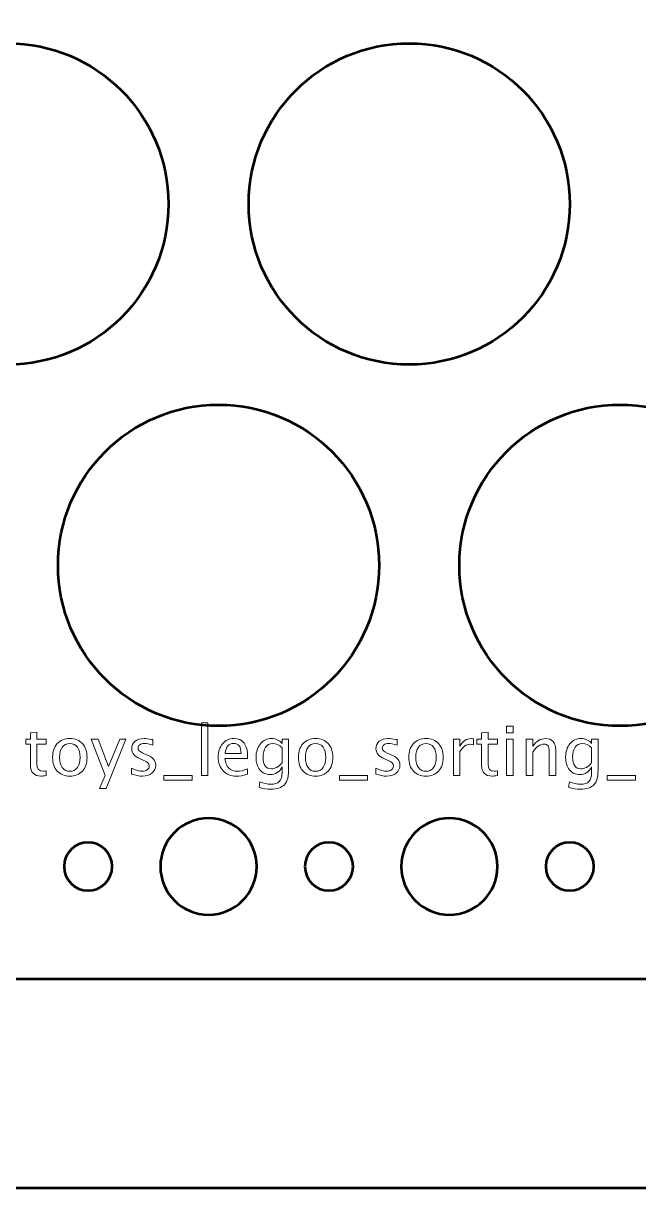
# Model space of a CAD drawing. Header units: centimetres. Extents: x -44 to 44, y -29.8 to 29.1.
# Drawn here: x -4.9 to -1.07, y -29.75 to -22.5 of the extents above; entities that cross this region are included whole.
import ezdxf

# ---------------------------------------------------------------- set-up
doc = ezdxf.new("R2010")
doc.units = ezdxf.units.CM
doc.header["$MEASUREMENT"] = 0
doc.layers.add('Layer 1', color=7, linetype='Continuous')

msp = doc.modelspace()

# ---------------------------------------------------------------- linework, layer by layer
at = {"layer": 'Layer 1', "color": 4, "lineweight": 53}
msp.add_lwpolyline([(-14, -29.75), (14, -29.75), (14, -6.25), (-14, -6.25), (-14, -29.75)], close=True, dxfattribs=at)
at = {"layer": 'Layer 1', "lineweight": 53}
for centre in [(-4.99997, -23.62503), (-2.49997, -23.62503), (-3.68747, -25.87503), (-1.18747, -25.87503)]:
    msp.add_ellipse(centre, major_axis=(0, 1.00003), ratio=1, dxfattribs=at)
for points, knots in [([(-10.45, -27.95), (-10.45, -27.95), (-10.45, -8.05), (-10.45, -8.05), (-10.45, -8.05), (-10.45, -7.77386), (-10.22614, -7.55), (-9.95, -7.55), (-9.95, -7.55), (-9.95, -7.55), (9.95, -7.55), (9.95, -7.55), (9.95, -7.55), (10.22614, -7.55), (10.45, -7.77386), (10.45, -8.05), (10.45, -8.05), (10.45, -8.05), (10.45, -27.95), (10.45, -27.95), (10.45, -27.95), (10.45, -28.22614), (10.22614, -28.45), (9.95, -28.45), (9.95, -28.45), (9.95, -28.45), (-9.95, -28.45), (-9.95, -28.45), (-9.95, -28.45), (-10.22614, -28.45), (-10.45, -28.22614), (-10.45, -27.95)], [0, 0, 0, 0, 0.1111111, 0.1111111, 0.1111111, 0.1111111, 0.2222222, 0.2222222, 0.2222222, 0.2222222, 0.3333333, 0.3333333, 0.3333333, 0.3333333, 0.4444444, 0.4444444, 0.4444444, 0.4444444, 0.5555556, 0.5555556, 0.5555556, 0.5555556, 0.6666667, 0.6666667, 0.6666667, 0.6666667, 0.7777778, 0.7777778, 0.7777778, 0.7777778, 1, 1, 1, 1]), ([(-4.05, -27.75), (-4.05, -27.58431), (-3.91569, -27.45), (-3.75, -27.45), (-3.75, -27.45), (-3.58431, -27.45), (-3.45, -27.58431), (-3.45, -27.75), (-3.45, -27.75), (-3.45, -27.91569), (-3.58431, -28.05), (-3.75, -28.05), (-3.75, -28.05), (-3.91569, -28.05), (-4.05, -27.91569), (-4.05, -27.75)], [0, 0, 0, 0, 0.2, 0.2, 0.2, 0.2, 0.4, 0.4, 0.4, 0.4, 0.6, 0.6, 0.6, 0.6, 1, 1, 1, 1]), ([(-2.55, -27.75), (-2.55, -27.58431), (-2.41569, -27.45), (-2.25, -27.45), (-2.25, -27.45), (-2.08431, -27.45), (-1.95, -27.58431), (-1.95, -27.75), (-1.95, -27.75), (-1.95, -27.91569), (-2.08431, -28.05), (-2.25, -28.05), (-2.25, -28.05), (-2.41569, -28.05), (-2.55, -27.91569), (-2.55, -27.75)], [0, 0, 0, 0, 0.2, 0.2, 0.2, 0.2, 0.4, 0.4, 0.4, 0.4, 0.6, 0.6, 0.6, 0.6, 1, 1, 1, 1]), ([(-4.65, -27.75), (-4.65, -27.66716), (-4.58284, -27.6), (-4.5, -27.6), (-4.5, -27.6), (-4.41716, -27.6), (-4.35, -27.66716), (-4.35, -27.75), (-4.35, -27.75), (-4.35, -27.83284), (-4.41716, -27.9), (-4.5, -27.9), (-4.5, -27.9), (-4.58284, -27.9), (-4.65, -27.83284), (-4.65, -27.75)], [0, 0, 0, 0, 0.2, 0.2, 0.2, 0.2, 0.4, 0.4, 0.4, 0.4, 0.6, 0.6, 0.6, 0.6, 1, 1, 1, 1]), ([(-3.15, -27.75), (-3.15, -27.66716), (-3.08284, -27.6), (-3, -27.6), (-3, -27.6), (-2.91716, -27.6), (-2.85, -27.66716), (-2.85, -27.75), (-2.85, -27.75), (-2.85, -27.83284), (-2.91716, -27.9), (-3, -27.9), (-3, -27.9), (-3.08284, -27.9), (-3.15, -27.83284), (-3.15, -27.75)], [0, 0, 0, 0, 0.2, 0.2, 0.2, 0.2, 0.4, 0.4, 0.4, 0.4, 0.6, 0.6, 0.6, 0.6, 1, 1, 1, 1]), ([(-1.65, -27.75), (-1.65, -27.66716), (-1.58284, -27.6), (-1.5, -27.6), (-1.5, -27.6), (-1.41716, -27.6), (-1.35, -27.66716), (-1.35, -27.75), (-1.35, -27.75), (-1.35, -27.83284), (-1.41716, -27.9), (-1.5, -27.9), (-1.5, -27.9), (-1.58284, -27.9), (-1.65, -27.83284), (-1.65, -27.75)], [0, 0, 0, 0, 0.2, 0.2, 0.2, 0.2, 0.4, 0.4, 0.4, 0.4, 0.6, 0.6, 0.6, 0.6, 1, 1, 1, 1])]:
    msp.add_open_spline(points, degree=3, knots=knots, dxfattribs=at)
at = {"layer": 'Layer 1', "color": 5, "lineweight": 9}
for points, knots in [([(-3.79443, -27.18252), (-3.79443, -27.18252), (-3.79443, -26.85613), (-3.79443, -26.85613), (-3.79443, -26.85613), (-3.79443, -26.85613), (-3.75379, -26.85613), (-3.75379, -26.85613), (-3.75379, -26.85613), (-3.75379, -26.85613), (-3.75379, -27.18252), (-3.75379, -27.18252), (-3.75379, -27.18252), (-3.75379, -27.18252), (-3.79443, -27.18252), (-3.79443, -27.18252)], [0, 0, 0, 0, 0.2, 0.2, 0.2, 0.2, 0.4, 0.4, 0.4, 0.4, 0.6, 0.6, 0.6, 0.6, 1, 1, 1, 1]), ([(-1.89309, -26.91709), (-1.89309, -26.91709), (-1.89309, -26.87645), (-1.89309, -26.87645), (-1.89309, -26.87645), (-1.89309, -26.87645), (-1.85245, -26.87645), (-1.85245, -26.87645), (-1.85245, -26.87645), (-1.85245, -26.87645), (-1.85245, -26.91709), (-1.85245, -26.91709), (-1.85245, -26.91709), (-1.85245, -26.91709), (-1.89309, -26.91709), (-1.89309, -26.91709)], [0, 0, 0, 0, 0.2, 0.2, 0.2, 0.2, 0.4, 0.4, 0.4, 0.4, 0.6, 0.6, 0.6, 0.6, 1, 1, 1, 1]), ([(-4.76119, -27.18245), (-4.77375, -27.18591), (-4.78469, -27.1876), (-4.79393, -27.1876), (-4.79393, -27.1876), (-4.81467, -27.1876), (-4.83083, -27.18167), (-4.8424, -27.16982), (-4.8424, -27.16982), (-4.85404, -27.15797), (-4.85983, -27.14153), (-4.85983, -27.12043), (-4.85983, -27.12043), (-4.85983, -27.12043), (-4.85983, -26.98863), (-4.85983, -26.98863), (-4.85983, -26.98863), (-4.85983, -26.98863), (-4.88791, -26.98863), (-4.88791, -26.98863), (-4.88791, -26.98863), (-4.88791, -26.98863), (-4.88791, -26.95816), (-4.88791, -26.95816), (-4.88791, -26.95816), (-4.88791, -26.95816), (-4.85983, -26.95816), (-4.85983, -26.95816), (-4.85983, -26.95816), (-4.85983, -26.95816), (-4.85983, -26.91759), (-4.85983, -26.91759), (-4.85983, -26.91759), (-4.85983, -26.91759), (-4.81919, -26.91371), (-4.81919, -26.91371), (-4.81919, -26.91371), (-4.81919, -26.91371), (-4.81919, -26.95816), (-4.81919, -26.95816), (-4.81919, -26.95816), (-4.81919, -26.95816), (-4.76034, -26.95816), (-4.76034, -26.95816), (-4.76034, -26.95816), (-4.76034, -26.95816), (-4.76034, -26.98863), (-4.76034, -26.98863), (-4.76034, -26.98863), (-4.76034, -26.98863), (-4.81919, -26.98863), (-4.81919, -26.98863), (-4.81919, -26.98863), (-4.81919, -26.98863), (-4.81919, -27.11309), (-4.81919, -27.11309), (-4.81919, -27.11309), (-4.81919, -27.14244), (-4.80642, -27.15712), (-4.78095, -27.15712), (-4.78095, -27.15712), (-4.77551, -27.15712), (-4.76895, -27.1562), (-4.76119, -27.15444), (-4.76119, -27.15444), (-4.76119, -27.15444), (-4.76119, -27.18245), (-4.76119, -27.18245)], [0, 0, 0, 0, 0.0555556, 0.0555556, 0.0555556, 0.0555556, 0.1111111, 0.1111111, 0.1111111, 0.1111111, 0.1666667, 0.1666667, 0.1666667, 0.1666667, 0.2222222, 0.2222222, 0.2222222, 0.2222222, 0.2777778, 0.2777778, 0.2777778, 0.2777778, 0.3333333, 0.3333333, 0.3333333, 0.3333333, 0.3888889, 0.3888889, 0.3888889, 0.3888889, 0.4444444, 0.4444444, 0.4444444, 0.4444444, 0.5, 0.5, 0.5, 0.5, 0.5555556, 0.5555556, 0.5555556, 0.5555556, 0.6111111, 0.6111111, 0.6111111, 0.6111111, 0.6666667, 0.6666667, 0.6666667, 0.6666667, 0.7222222, 0.7222222, 0.7222222, 0.7222222, 0.7777778, 0.7777778, 0.7777778, 0.7777778, 0.8333333, 0.8333333, 0.8333333, 0.8333333, 0.8888889, 0.8888889, 0.8888889, 0.8888889, 1, 1, 1, 1]), ([(-4.61387, -27.1876), (-4.64682, -27.1876), (-4.67292, -27.17709), (-4.69211, -27.15606), (-4.69211, -27.15606), (-4.71137, -27.13504), (-4.72097, -27.10646), (-4.72097, -27.07041), (-4.72097, -27.07041), (-4.72097, -27.03443), (-4.71137, -27.00592), (-4.69211, -26.98497), (-4.69211, -26.98497), (-4.67292, -26.96401), (-4.64682, -26.9535), (-4.61387, -26.9535), (-4.61387, -26.9535), (-4.58092, -26.9535), (-4.55481, -26.96401), (-4.53562, -26.98497), (-4.53562, -26.98497), (-4.51636, -27.00592), (-4.50677, -27.03443), (-4.50677, -27.07041), (-4.50677, -27.07041), (-4.50677, -27.10646), (-4.51636, -27.13504), (-4.53562, -27.15606), (-4.53562, -27.15606), (-4.55481, -27.17709), (-4.58092, -27.1876), (-4.61387, -27.1876)], [0, 0, 0, 0, 0.1111111, 0.1111111, 0.1111111, 0.1111111, 0.2222222, 0.2222222, 0.2222222, 0.2222222, 0.3333333, 0.3333333, 0.3333333, 0.3333333, 0.4444444, 0.4444444, 0.4444444, 0.4444444, 0.5555556, 0.5555556, 0.5555556, 0.5555556, 0.6666667, 0.6666667, 0.6666667, 0.6666667, 0.7777778, 0.7777778, 0.7777778, 0.7777778, 1, 1, 1, 1]), ([(-4.42986, -27.26422), (-4.42986, -27.26422), (-4.39345, -27.1828), (-4.39345, -27.1828), (-4.39345, -27.1828), (-4.39345, -27.1828), (-4.48037, -26.95816), (-4.48037, -26.95816), (-4.48037, -26.95816), (-4.48037, -26.95816), (-4.43677, -26.95816), (-4.43677, -26.95816), (-4.43677, -26.95816), (-4.43677, -26.95816), (-4.37214, -27.12805), (-4.37214, -27.12805), (-4.37214, -27.12805), (-4.37214, -27.12805), (-4.30321, -26.95816), (-4.30321, -26.95816), (-4.30321, -26.95816), (-4.30321, -26.95816), (-4.2649, -26.95816), (-4.2649, -26.95816), (-4.2649, -26.95816), (-4.2649, -26.95816), (-4.38752, -27.26422), (-4.38752, -27.26422), (-4.38752, -27.26422), (-4.38752, -27.26422), (-4.42986, -27.26422), (-4.42986, -27.26422)], [0, 0, 0, 0, 0.1111111, 0.1111111, 0.1111111, 0.1111111, 0.2222222, 0.2222222, 0.2222222, 0.2222222, 0.3333333, 0.3333333, 0.3333333, 0.3333333, 0.4444444, 0.4444444, 0.4444444, 0.4444444, 0.5555556, 0.5555556, 0.5555556, 0.5555556, 0.6666667, 0.6666667, 0.6666667, 0.6666667, 0.7777778, 0.7777778, 0.7777778, 0.7777778, 1, 1, 1, 1]), ([(-4.22997, -27.17448), (-4.22997, -27.17448), (-4.22997, -27.13722), (-4.22997, -27.13722), (-4.22997, -27.13722), (-4.20337, -27.15049), (-4.1803, -27.15712), (-4.16062, -27.15712), (-4.16062, -27.15712), (-4.14891, -27.15712), (-4.13917, -27.15395), (-4.13148, -27.1476), (-4.13148, -27.1476), (-4.12379, -27.14132), (-4.11991, -27.13341), (-4.11991, -27.12389), (-4.11991, -27.12389), (-4.11991, -27.10999), (-4.1307, -27.09849), (-4.15229, -27.08939), (-4.15229, -27.08939), (-4.15229, -27.08939), (-4.17607, -27.0793), (-4.17607, -27.0793), (-4.17607, -27.0793), (-4.21114, -27.06476), (-4.2287, -27.04374), (-4.2287, -27.01643), (-4.2287, -27.01643), (-4.2287, -26.99689), (-4.22179, -26.98151), (-4.20796, -26.97029), (-4.20796, -26.97029), (-4.19413, -26.95907), (-4.17515, -26.9535), (-4.15109, -26.9535), (-4.15109, -26.9535), (-4.1386, -26.9535), (-4.12308, -26.95519), (-4.10467, -26.95865), (-4.10467, -26.95865), (-4.10467, -26.95865), (-4.0962, -26.96027), (-4.0962, -26.96027), (-4.0962, -26.96027), (-4.0962, -26.96027), (-4.0962, -26.99414), (-4.0962, -26.99414), (-4.0962, -26.99414), (-4.11885, -26.98736), (-4.13691, -26.98398), (-4.15039, -26.98398), (-4.15039, -26.98398), (-4.16224, -26.98398), (-4.17162, -26.98659), (-4.17875, -26.99174), (-4.17875, -26.99174), (-4.18581, -26.99689), (-4.18933, -27.0038), (-4.18933, -27.01248), (-4.18933, -27.01248), (-4.18933, -27.02469), (-4.17946, -27.03506), (-4.15963, -27.04346), (-4.15963, -27.04346), (-4.15963, -27.04346), (-4.14009, -27.05171), (-4.14009, -27.05171), (-4.14009, -27.05171), (-4.11793, -27.06102), (-4.10227, -27.0709), (-4.0931, -27.08127), (-4.0931, -27.08127), (-4.08385, -27.09165), (-4.07927, -27.10463), (-4.07927, -27.12015), (-4.07927, -27.12015), (-4.07927, -27.13983), (-4.08703, -27.15599), (-4.10262, -27.16862), (-4.10262, -27.16862), (-4.11814, -27.18125), (-4.13804, -27.1876), (-4.16224, -27.1876), (-4.16224, -27.1876), (-4.18087, -27.1876), (-4.20337, -27.18323), (-4.22997, -27.17448)], [0, 0, 0, 0, 0.0434783, 0.0434783, 0.0434783, 0.0434783, 0.0869565, 0.0869565, 0.0869565, 0.0869565, 0.1304348, 0.1304348, 0.1304348, 0.1304348, 0.173913, 0.173913, 0.173913, 0.173913, 0.2173913, 0.2173913, 0.2173913, 0.2173913, 0.2608696, 0.2608696, 0.2608696, 0.2608696, 0.3043478, 0.3043478, 0.3043478, 0.3043478, 0.3478261, 0.3478261, 0.3478261, 0.3478261, 0.3913043, 0.3913043, 0.3913043, 0.3913043, 0.4347826, 0.4347826, 0.4347826, 0.4347826, 0.4782609, 0.4782609, 0.4782609, 0.4782609, 0.5217391, 0.5217391, 0.5217391, 0.5217391, 0.5652174, 0.5652174, 0.5652174, 0.5652174, 0.6086957, 0.6086957, 0.6086957, 0.6086957, 0.6521739, 0.6521739, 0.6521739, 0.6521739, 0.6956522, 0.6956522, 0.6956522, 0.6956522, 0.7391304, 0.7391304, 0.7391304, 0.7391304, 0.7826087, 0.7826087, 0.7826087, 0.7826087, 0.826087, 0.826087, 0.826087, 0.826087, 0.8695652, 0.8695652, 0.8695652, 0.8695652, 0.9130435, 0.9130435, 0.9130435, 0.9130435, 1, 1, 1, 1]), ([(-3.50741, -27.17532), (-3.53472, -27.18351), (-3.55807, -27.1876), (-3.57755, -27.1876), (-3.57755, -27.1876), (-3.61078, -27.1876), (-3.6378, -27.17659), (-3.65861, -27.15465), (-3.65861, -27.15465), (-3.67943, -27.13271), (-3.68987, -27.10427), (-3.68987, -27.06928), (-3.68987, -27.06928), (-3.68987, -27.03534), (-3.6807, -27.00747), (-3.66228, -26.98567), (-3.66228, -26.98567), (-3.64387, -26.96394), (-3.6203, -26.95308), (-3.59159, -26.95308), (-3.59159, -26.95308), (-3.56442, -26.95308), (-3.5434, -26.96274), (-3.52858, -26.98207), (-3.52858, -26.98207), (-3.51376, -27.00141), (-3.50636, -27.02878), (-3.50636, -27.06427), (-3.50636, -27.06427), (-3.50636, -27.06427), (-3.50657, -27.07669), (-3.50657, -27.07669), (-3.50657, -27.07669), (-3.50657, -27.07669), (-3.64838, -27.07669), (-3.64838, -27.07669), (-3.64838, -27.07669), (-3.64246, -27.13031), (-3.61628, -27.15712), (-3.56993, -27.15712), (-3.56993, -27.15712), (-3.55292, -27.15712), (-3.53211, -27.15232), (-3.50741, -27.14273), (-3.50741, -27.14273), (-3.50741, -27.14273), (-3.50741, -27.17532), (-3.50741, -27.17532)], [0, 0, 0, 0, 0.0769231, 0.0769231, 0.0769231, 0.0769231, 0.1538462, 0.1538462, 0.1538462, 0.1538462, 0.2307692, 0.2307692, 0.2307692, 0.2307692, 0.3076923, 0.3076923, 0.3076923, 0.3076923, 0.3846154, 0.3846154, 0.3846154, 0.3846154, 0.4615385, 0.4615385, 0.4615385, 0.4615385, 0.5384615, 0.5384615, 0.5384615, 0.5384615, 0.6153846, 0.6153846, 0.6153846, 0.6153846, 0.6923077, 0.6923077, 0.6923077, 0.6923077, 0.7692308, 0.7692308, 0.7692308, 0.7692308, 0.8461538, 0.8461538, 0.8461538, 0.8461538, 1, 1, 1, 1]), ([(-3.43537, -27.25703), (-3.43537, -27.25703), (-3.43058, -27.22189), (-3.43058, -27.22189), (-3.43058, -27.22189), (-3.40701, -27.2329), (-3.38366, -27.2384), (-3.36059, -27.2384), (-3.36059, -27.2384), (-3.3148, -27.2384), (-3.29186, -27.21413), (-3.29186, -27.16566), (-3.29186, -27.16566), (-3.29186, -27.16566), (-3.29186, -27.13038), (-3.29186, -27.13038), (-3.29186, -27.13038), (-3.29892, -27.14527), (-3.30894, -27.15677), (-3.32199, -27.16502), (-3.32199, -27.16502), (-3.33504, -27.17328), (-3.34958, -27.17744), (-3.36559, -27.17744), (-3.36559, -27.17744), (-3.39276, -27.17744), (-3.41428, -27.1677), (-3.43015, -27.14823), (-3.43015, -27.14823), (-3.44603, -27.12876), (-3.454, -27.10237), (-3.454, -27.06907), (-3.454, -27.06907), (-3.454, -27.03499), (-3.44497, -27.00719), (-3.42691, -26.98567), (-3.42691, -26.98567), (-3.40877, -26.96422), (-3.38542, -26.9535), (-3.3567, -26.9535), (-3.3567, -26.9535), (-3.33159, -26.9535), (-3.30993, -26.96366), (-3.29186, -26.98405), (-3.29186, -26.98405), (-3.29186, -26.98405), (-3.29186, -26.95816), (-3.29186, -26.95816), (-3.29186, -26.95816), (-3.29186, -26.95816), (-3.25123, -26.95816), (-3.25123, -26.95816), (-3.25123, -26.95816), (-3.25123, -26.95816), (-3.25123, -27.12128), (-3.25123, -27.12128), (-3.25123, -27.12128), (-3.25123, -27.15634), (-3.25306, -27.18231), (-3.25673, -27.19917), (-3.25673, -27.19917), (-3.26033, -27.21603), (-3.26724, -27.22986), (-3.27726, -27.24059), (-3.27726, -27.24059), (-3.29504, -27.25942), (-3.32284, -27.26888), (-3.36059, -27.26888), (-3.36059, -27.26888), (-3.38648, -27.26888), (-3.41138, -27.26493), (-3.43537, -27.25703)], [0, 0, 0, 0, 0.0526316, 0.0526316, 0.0526316, 0.0526316, 0.1052632, 0.1052632, 0.1052632, 0.1052632, 0.1578947, 0.1578947, 0.1578947, 0.1578947, 0.2105263, 0.2105263, 0.2105263, 0.2105263, 0.2631579, 0.2631579, 0.2631579, 0.2631579, 0.3157895, 0.3157895, 0.3157895, 0.3157895, 0.3684211, 0.3684211, 0.3684211, 0.3684211, 0.4210526, 0.4210526, 0.4210526, 0.4210526, 0.4736842, 0.4736842, 0.4736842, 0.4736842, 0.5263158, 0.5263158, 0.5263158, 0.5263158, 0.5789474, 0.5789474, 0.5789474, 0.5789474, 0.6315789, 0.6315789, 0.6315789, 0.6315789, 0.6842105, 0.6842105, 0.6842105, 0.6842105, 0.7368421, 0.7368421, 0.7368421, 0.7368421, 0.7894737, 0.7894737, 0.7894737, 0.7894737, 0.8421053, 0.8421053, 0.8421053, 0.8421053, 0.8947368, 0.8947368, 0.8947368, 0.8947368, 1, 1, 1, 1]), ([(-3.08295, -27.1876), (-3.1159, -27.1876), (-3.142, -27.17709), (-3.16119, -27.15606), (-3.16119, -27.15606), (-3.18045, -27.13504), (-3.19005, -27.10646), (-3.19005, -27.07041), (-3.19005, -27.07041), (-3.19005, -27.03443), (-3.18045, -27.00592), (-3.16119, -26.98497), (-3.16119, -26.98497), (-3.142, -26.96401), (-3.1159, -26.9535), (-3.08295, -26.9535), (-3.08295, -26.9535), (-3.05, -26.9535), (-3.02389, -26.96401), (-3.0047, -26.98497), (-3.0047, -26.98497), (-2.98544, -27.00592), (-2.97585, -27.03443), (-2.97585, -27.07041), (-2.97585, -27.07041), (-2.97585, -27.10646), (-2.98544, -27.13504), (-3.0047, -27.15606), (-3.0047, -27.15606), (-3.02389, -27.17709), (-3.05, -27.1876), (-3.08295, -27.1876)], [0, 0, 0, 0, 0.1111111, 0.1111111, 0.1111111, 0.1111111, 0.2222222, 0.2222222, 0.2222222, 0.2222222, 0.3333333, 0.3333333, 0.3333333, 0.3333333, 0.4444444, 0.4444444, 0.4444444, 0.4444444, 0.5555556, 0.5555556, 0.5555556, 0.5555556, 0.6666667, 0.6666667, 0.6666667, 0.6666667, 0.7777778, 0.7777778, 0.7777778, 0.7777778, 1, 1, 1, 1]), ([(-2.70857, -27.17448), (-2.70857, -27.17448), (-2.70857, -27.13722), (-2.70857, -27.13722), (-2.70857, -27.13722), (-2.68197, -27.15049), (-2.6589, -27.15712), (-2.63922, -27.15712), (-2.63922, -27.15712), (-2.62751, -27.15712), (-2.61777, -27.15395), (-2.61008, -27.1476), (-2.61008, -27.1476), (-2.60239, -27.14132), (-2.59851, -27.13341), (-2.59851, -27.12389), (-2.59851, -27.12389), (-2.59851, -27.10999), (-2.6093, -27.09849), (-2.63089, -27.08939), (-2.63089, -27.08939), (-2.63089, -27.08939), (-2.65467, -27.0793), (-2.65467, -27.0793), (-2.65467, -27.0793), (-2.68974, -27.06476), (-2.7073, -27.04374), (-2.7073, -27.01643), (-2.7073, -27.01643), (-2.7073, -26.99689), (-2.70039, -26.98151), (-2.68656, -26.97029), (-2.68656, -26.97029), (-2.67273, -26.95907), (-2.65375, -26.9535), (-2.62969, -26.9535), (-2.62969, -26.9535), (-2.6172, -26.9535), (-2.60168, -26.95519), (-2.58327, -26.95865), (-2.58327, -26.95865), (-2.58327, -26.95865), (-2.5748, -26.96027), (-2.5748, -26.96027), (-2.5748, -26.96027), (-2.5748, -26.96027), (-2.5748, -26.99414), (-2.5748, -26.99414), (-2.5748, -26.99414), (-2.59745, -26.98736), (-2.61551, -26.98398), (-2.62899, -26.98398), (-2.62899, -26.98398), (-2.64084, -26.98398), (-2.65022, -26.98659), (-2.65735, -26.99174), (-2.65735, -26.99174), (-2.66441, -26.99689), (-2.66793, -27.0038), (-2.66793, -27.01248), (-2.66793, -27.01248), (-2.66793, -27.02469), (-2.65806, -27.03506), (-2.63823, -27.04346), (-2.63823, -27.04346), (-2.63823, -27.04346), (-2.61869, -27.05171), (-2.61869, -27.05171), (-2.61869, -27.05171), (-2.59653, -27.06102), (-2.58087, -27.0709), (-2.5717, -27.08127), (-2.5717, -27.08127), (-2.56245, -27.09165), (-2.55787, -27.10463), (-2.55787, -27.12015), (-2.55787, -27.12015), (-2.55787, -27.13983), (-2.56563, -27.15599), (-2.58122, -27.16862), (-2.58122, -27.16862), (-2.59674, -27.18125), (-2.61664, -27.1876), (-2.64084, -27.1876), (-2.64084, -27.1876), (-2.65947, -27.1876), (-2.68197, -27.18323), (-2.70857, -27.17448)], [0, 0, 0, 0, 0.0434783, 0.0434783, 0.0434783, 0.0434783, 0.0869565, 0.0869565, 0.0869565, 0.0869565, 0.1304348, 0.1304348, 0.1304348, 0.1304348, 0.173913, 0.173913, 0.173913, 0.173913, 0.2173913, 0.2173913, 0.2173913, 0.2173913, 0.2608696, 0.2608696, 0.2608696, 0.2608696, 0.3043478, 0.3043478, 0.3043478, 0.3043478, 0.3478261, 0.3478261, 0.3478261, 0.3478261, 0.3913043, 0.3913043, 0.3913043, 0.3913043, 0.4347826, 0.4347826, 0.4347826, 0.4347826, 0.4782609, 0.4782609, 0.4782609, 0.4782609, 0.5217391, 0.5217391, 0.5217391, 0.5217391, 0.5652174, 0.5652174, 0.5652174, 0.5652174, 0.6086957, 0.6086957, 0.6086957, 0.6086957, 0.6521739, 0.6521739, 0.6521739, 0.6521739, 0.6956522, 0.6956522, 0.6956522, 0.6956522, 0.7391304, 0.7391304, 0.7391304, 0.7391304, 0.7826087, 0.7826087, 0.7826087, 0.7826087, 0.826087, 0.826087, 0.826087, 0.826087, 0.8695652, 0.8695652, 0.8695652, 0.8695652, 0.9130435, 0.9130435, 0.9130435, 0.9130435, 1, 1, 1, 1]), ([(-2.39538, -27.1876), (-2.42833, -27.1876), (-2.45443, -27.17709), (-2.47362, -27.15606), (-2.47362, -27.15606), (-2.49288, -27.13504), (-2.50248, -27.10646), (-2.50248, -27.07041), (-2.50248, -27.07041), (-2.50248, -27.03443), (-2.49288, -27.00592), (-2.47362, -26.98497), (-2.47362, -26.98497), (-2.45443, -26.96401), (-2.42833, -26.9535), (-2.39538, -26.9535), (-2.39538, -26.9535), (-2.36243, -26.9535), (-2.33632, -26.96401), (-2.31713, -26.98497), (-2.31713, -26.98497), (-2.29787, -27.00592), (-2.28828, -27.03443), (-2.28828, -27.07041), (-2.28828, -27.07041), (-2.28828, -27.10646), (-2.29787, -27.13504), (-2.31713, -27.15606), (-2.31713, -27.15606), (-2.33632, -27.17709), (-2.36243, -27.1876), (-2.39538, -27.1876)], [0, 0, 0, 0, 0.1111111, 0.1111111, 0.1111111, 0.1111111, 0.2222222, 0.2222222, 0.2222222, 0.2222222, 0.3333333, 0.3333333, 0.3333333, 0.3333333, 0.4444444, 0.4444444, 0.4444444, 0.4444444, 0.5555556, 0.5555556, 0.5555556, 0.5555556, 0.6666667, 0.6666667, 0.6666667, 0.6666667, 0.7777778, 0.7777778, 0.7777778, 0.7777778, 1, 1, 1, 1]), ([(-2.22463, -27.18252), (-2.22463, -27.18252), (-2.22463, -26.95816), (-2.22463, -26.95816), (-2.22463, -26.95816), (-2.22463, -26.95816), (-2.18399, -26.95816), (-2.18399, -26.95816), (-2.18399, -26.95816), (-2.18399, -26.95816), (-2.18399, -27.00056), (-2.18399, -27.00056), (-2.18399, -27.00056), (-2.16783, -26.96916), (-2.14441, -26.9535), (-2.11365, -26.9535), (-2.11365, -26.9535), (-2.10948, -26.9535), (-2.10511, -26.95385), (-2.10059, -26.95456), (-2.10059, -26.95456), (-2.10059, -26.95456), (-2.10059, -26.99259), (-2.10059, -26.99259), (-2.10059, -26.99259), (-2.10765, -26.99026), (-2.11386, -26.98906), (-2.11922, -26.98906), (-2.11922, -26.98906), (-2.14504, -26.98906), (-2.16663, -27.0043), (-2.18399, -27.03485), (-2.18399, -27.03485), (-2.18399, -27.03485), (-2.18399, -27.18252), (-2.18399, -27.18252), (-2.18399, -27.18252), (-2.18399, -27.18252), (-2.22463, -27.18252), (-2.22463, -27.18252)], [0, 0, 0, 0, 0.0909091, 0.0909091, 0.0909091, 0.0909091, 0.1818182, 0.1818182, 0.1818182, 0.1818182, 0.2727273, 0.2727273, 0.2727273, 0.2727273, 0.3636364, 0.3636364, 0.3636364, 0.3636364, 0.4545455, 0.4545455, 0.4545455, 0.4545455, 0.5454545, 0.5454545, 0.5454545, 0.5454545, 0.6363636, 0.6363636, 0.6363636, 0.6363636, 0.7272727, 0.7272727, 0.7272727, 0.7272727, 0.8181818, 0.8181818, 0.8181818, 0.8181818, 1, 1, 1, 1]), ([(-1.95109, -27.18245), (-1.96365, -27.18591), (-1.97459, -27.1876), (-1.98383, -27.1876), (-1.98383, -27.1876), (-2.00457, -27.1876), (-2.02073, -27.18167), (-2.0323, -27.16982), (-2.0323, -27.16982), (-2.04394, -27.15797), (-2.04973, -27.14153), (-2.04973, -27.12043), (-2.04973, -27.12043), (-2.04973, -27.12043), (-2.04973, -26.98863), (-2.04973, -26.98863), (-2.04973, -26.98863), (-2.04973, -26.98863), (-2.07781, -26.98863), (-2.07781, -26.98863), (-2.07781, -26.98863), (-2.07781, -26.98863), (-2.07781, -26.95816), (-2.07781, -26.95816), (-2.07781, -26.95816), (-2.07781, -26.95816), (-2.04973, -26.95816), (-2.04973, -26.95816), (-2.04973, -26.95816), (-2.04973, -26.95816), (-2.04973, -26.91759), (-2.04973, -26.91759), (-2.04973, -26.91759), (-2.04973, -26.91759), (-2.00909, -26.91371), (-2.00909, -26.91371), (-2.00909, -26.91371), (-2.00909, -26.91371), (-2.00909, -26.95816), (-2.00909, -26.95816), (-2.00909, -26.95816), (-2.00909, -26.95816), (-1.95024, -26.95816), (-1.95024, -26.95816), (-1.95024, -26.95816), (-1.95024, -26.95816), (-1.95024, -26.98863), (-1.95024, -26.98863), (-1.95024, -26.98863), (-1.95024, -26.98863), (-2.00909, -26.98863), (-2.00909, -26.98863), (-2.00909, -26.98863), (-2.00909, -26.98863), (-2.00909, -27.11309), (-2.00909, -27.11309), (-2.00909, -27.11309), (-2.00909, -27.14244), (-1.99632, -27.15712), (-1.97085, -27.15712), (-1.97085, -27.15712), (-1.96541, -27.15712), (-1.95885, -27.1562), (-1.95109, -27.15444), (-1.95109, -27.15444), (-1.95109, -27.15444), (-1.95109, -27.18245), (-1.95109, -27.18245)], [0, 0, 0, 0, 0.0555556, 0.0555556, 0.0555556, 0.0555556, 0.1111111, 0.1111111, 0.1111111, 0.1111111, 0.1666667, 0.1666667, 0.1666667, 0.1666667, 0.2222222, 0.2222222, 0.2222222, 0.2222222, 0.2777778, 0.2777778, 0.2777778, 0.2777778, 0.3333333, 0.3333333, 0.3333333, 0.3333333, 0.3888889, 0.3888889, 0.3888889, 0.3888889, 0.4444444, 0.4444444, 0.4444444, 0.4444444, 0.5, 0.5, 0.5, 0.5, 0.5555556, 0.5555556, 0.5555556, 0.5555556, 0.6111111, 0.6111111, 0.6111111, 0.6111111, 0.6666667, 0.6666667, 0.6666667, 0.6666667, 0.7222222, 0.7222222, 0.7222222, 0.7222222, 0.7777778, 0.7777778, 0.7777778, 0.7777778, 0.8333333, 0.8333333, 0.8333333, 0.8333333, 0.8888889, 0.8888889, 0.8888889, 0.8888889, 1, 1, 1, 1]), ([(-1.89309, -27.18252), (-1.89309, -27.18252), (-1.89309, -26.95816), (-1.89309, -26.95816), (-1.89309, -26.95816), (-1.89309, -26.95816), (-1.85245, -26.95816), (-1.85245, -26.95816), (-1.85245, -26.95816), (-1.85245, -26.95816), (-1.85245, -27.18252), (-1.85245, -27.18252), (-1.85245, -27.18252), (-1.85245, -27.18252), (-1.89309, -27.18252), (-1.89309, -27.18252)], [0, 0, 0, 0, 0.2, 0.2, 0.2, 0.2, 0.4, 0.4, 0.4, 0.4, 0.6, 0.6, 0.6, 0.6, 1, 1, 1, 1]), ([(-1.77075, -27.18252), (-1.77075, -27.18252), (-1.77075, -26.95816), (-1.77075, -26.95816), (-1.77075, -26.95816), (-1.77075, -26.95816), (-1.73011, -26.95816), (-1.73011, -26.95816), (-1.73011, -26.95816), (-1.73011, -26.95816), (-1.73011, -27.00056), (-1.73011, -27.00056), (-1.73011, -27.00056), (-1.70859, -26.96916), (-1.6822, -26.9535), (-1.65102, -26.9535), (-1.65102, -26.9535), (-1.6314, -26.9535), (-1.61581, -26.95964), (-1.60431, -26.97198), (-1.60431, -26.97198), (-1.59281, -26.98426), (-1.58703, -27.00084), (-1.58703, -27.02158), (-1.58703, -27.02158), (-1.58703, -27.02158), (-1.58703, -27.18252), (-1.58703, -27.18252), (-1.58703, -27.18252), (-1.58703, -27.18252), (-1.62766, -27.18252), (-1.62766, -27.18252), (-1.62766, -27.18252), (-1.62766, -27.18252), (-1.62766, -27.03485), (-1.62766, -27.03485), (-1.62766, -27.03485), (-1.62766, -27.0182), (-1.63013, -27.00634), (-1.635, -26.99929), (-1.635, -26.99929), (-1.63994, -26.99216), (-1.64806, -26.98863), (-1.65941, -26.98863), (-1.65941, -26.98863), (-1.68439, -26.98863), (-1.70796, -27.00493), (-1.73011, -27.03753), (-1.73011, -27.03753), (-1.73011, -27.03753), (-1.73011, -27.18252), (-1.73011, -27.18252), (-1.73011, -27.18252), (-1.73011, -27.18252), (-1.77075, -27.18252), (-1.77075, -27.18252)], [0, 0, 0, 0, 0.0666667, 0.0666667, 0.0666667, 0.0666667, 0.1333333, 0.1333333, 0.1333333, 0.1333333, 0.2, 0.2, 0.2, 0.2, 0.2666667, 0.2666667, 0.2666667, 0.2666667, 0.3333333, 0.3333333, 0.3333333, 0.3333333, 0.4, 0.4, 0.4, 0.4, 0.4666667, 0.4666667, 0.4666667, 0.4666667, 0.5333333, 0.5333333, 0.5333333, 0.5333333, 0.6, 0.6, 0.6, 0.6, 0.6666667, 0.6666667, 0.6666667, 0.6666667, 0.7333333, 0.7333333, 0.7333333, 0.7333333, 0.8, 0.8, 0.8, 0.8, 0.8666667, 0.8666667, 0.8666667, 0.8666667, 1, 1, 1, 1]), ([(-1.50715, -27.25703), (-1.50715, -27.25703), (-1.50236, -27.22189), (-1.50236, -27.22189), (-1.50236, -27.22189), (-1.47879, -27.2329), (-1.45544, -27.2384), (-1.43237, -27.2384), (-1.43237, -27.2384), (-1.38658, -27.2384), (-1.36364, -27.21413), (-1.36364, -27.16566), (-1.36364, -27.16566), (-1.36364, -27.16566), (-1.36364, -27.13038), (-1.36364, -27.13038), (-1.36364, -27.13038), (-1.3707, -27.14527), (-1.38072, -27.15677), (-1.39377, -27.16502), (-1.39377, -27.16502), (-1.40682, -27.17328), (-1.42136, -27.17744), (-1.43737, -27.17744), (-1.43737, -27.17744), (-1.46454, -27.17744), (-1.48606, -27.1677), (-1.50193, -27.14823), (-1.50193, -27.14823), (-1.51781, -27.12876), (-1.52578, -27.10237), (-1.52578, -27.06907), (-1.52578, -27.06907), (-1.52578, -27.03499), (-1.51675, -27.00719), (-1.49869, -26.98567), (-1.49869, -26.98567), (-1.48055, -26.96422), (-1.4572, -26.9535), (-1.42848, -26.9535), (-1.42848, -26.9535), (-1.40337, -26.9535), (-1.38171, -26.96366), (-1.36364, -26.98405), (-1.36364, -26.98405), (-1.36364, -26.98405), (-1.36364, -26.95816), (-1.36364, -26.95816), (-1.36364, -26.95816), (-1.36364, -26.95816), (-1.32301, -26.95816), (-1.32301, -26.95816), (-1.32301, -26.95816), (-1.32301, -26.95816), (-1.32301, -27.12128), (-1.32301, -27.12128), (-1.32301, -27.12128), (-1.32301, -27.15634), (-1.32484, -27.18231), (-1.32851, -27.19917), (-1.32851, -27.19917), (-1.33211, -27.21603), (-1.33902, -27.22986), (-1.34904, -27.24059), (-1.34904, -27.24059), (-1.36682, -27.25942), (-1.39462, -27.26888), (-1.43237, -27.26888), (-1.43237, -27.26888), (-1.45826, -27.26888), (-1.48316, -27.26493), (-1.50715, -27.25703)], [0, 0, 0, 0, 0.0526316, 0.0526316, 0.0526316, 0.0526316, 0.1052632, 0.1052632, 0.1052632, 0.1052632, 0.1578947, 0.1578947, 0.1578947, 0.1578947, 0.2105263, 0.2105263, 0.2105263, 0.2105263, 0.2631579, 0.2631579, 0.2631579, 0.2631579, 0.3157895, 0.3157895, 0.3157895, 0.3157895, 0.3684211, 0.3684211, 0.3684211, 0.3684211, 0.4210526, 0.4210526, 0.4210526, 0.4210526, 0.4736842, 0.4736842, 0.4736842, 0.4736842, 0.5263158, 0.5263158, 0.5263158, 0.5263158, 0.5789474, 0.5789474, 0.5789474, 0.5789474, 0.6315789, 0.6315789, 0.6315789, 0.6315789, 0.6842105, 0.6842105, 0.6842105, 0.6842105, 0.7368421, 0.7368421, 0.7368421, 0.7368421, 0.7894737, 0.7894737, 0.7894737, 0.7894737, 0.8421053, 0.8421053, 0.8421053, 0.8421053, 0.8947368, 0.8947368, 0.8947368, 0.8947368, 1, 1, 1, 1]), ([(-4.61394, -27.15712), (-4.59383, -27.15712), (-4.57817, -27.14957), (-4.56702, -27.1344), (-4.56702, -27.1344), (-4.55594, -27.1193), (-4.55037, -27.09792), (-4.55037, -27.07041), (-4.55037, -27.07041), (-4.55037, -27.04296), (-4.55594, -27.02165), (-4.56702, -27.00656), (-4.56702, -27.00656), (-4.57817, -26.99153), (-4.59383, -26.98398), (-4.61394, -26.98398), (-4.61394, -26.98398), (-4.63412, -26.98398), (-4.64978, -26.99153), (-4.66079, -27.00656), (-4.66079, -27.00656), (-4.67186, -27.02165), (-4.67737, -27.04296), (-4.67737, -27.07041), (-4.67737, -27.07041), (-4.67737, -27.09792), (-4.67186, -27.1193), (-4.66079, -27.1344), (-4.66079, -27.1344), (-4.64978, -27.14957), (-4.63412, -27.15712), (-4.61394, -27.15712)], [0, 0, 0, 0, 0.1111111, 0.1111111, 0.1111111, 0.1111111, 0.2222222, 0.2222222, 0.2222222, 0.2222222, 0.3333333, 0.3333333, 0.3333333, 0.3333333, 0.4444444, 0.4444444, 0.4444444, 0.4444444, 0.5555556, 0.5555556, 0.5555556, 0.5555556, 0.6666667, 0.6666667, 0.6666667, 0.6666667, 0.7777778, 0.7777778, 0.7777778, 0.7777778, 1, 1, 1, 1]), ([(-3.64627, -27.04621), (-3.64627, -27.04621), (-3.54721, -27.04621), (-3.54721, -27.04621), (-3.54721, -27.04621), (-3.54721, -27.00444), (-3.5628, -26.98355), (-3.59392, -26.98355), (-3.59392, -26.98355), (-3.62524, -26.98355), (-3.64267, -27.00444), (-3.64627, -27.04621)], [0, 0, 0, 0, 0.25, 0.25, 0.25, 0.25, 0.5, 0.5, 0.5, 0.5, 1, 1, 1, 1]), ([(-3.29186, -27.10491), (-3.29186, -27.10491), (-3.29186, -27.01185), (-3.29186, -27.01185), (-3.29186, -27.01185), (-3.30979, -26.99329), (-3.32933, -26.98398), (-3.35043, -26.98398), (-3.35043, -26.98398), (-3.36919, -26.98398), (-3.38387, -26.99146), (-3.39445, -27.00649), (-3.39445, -27.00649), (-3.40511, -27.02144), (-3.4104, -27.04226), (-3.4104, -27.06879), (-3.4104, -27.06879), (-3.4104, -27.11754), (-3.39311, -27.14188), (-3.35847, -27.14188), (-3.35847, -27.14188), (-3.3349, -27.14188), (-3.31268, -27.12953), (-3.29186, -27.10491)], [0, 0, 0, 0, 0.1428571, 0.1428571, 0.1428571, 0.1428571, 0.2857143, 0.2857143, 0.2857143, 0.2857143, 0.4285714, 0.4285714, 0.4285714, 0.4285714, 0.5714286, 0.5714286, 0.5714286, 0.5714286, 0.7142857, 0.7142857, 0.7142857, 0.7142857, 1, 1, 1, 1]), ([(-3.08302, -27.15712), (-3.06291, -27.15712), (-3.04725, -27.14957), (-3.0361, -27.1344), (-3.0361, -27.1344), (-3.02502, -27.1193), (-3.01945, -27.09792), (-3.01945, -27.07041), (-3.01945, -27.07041), (-3.01945, -27.04296), (-3.02502, -27.02165), (-3.0361, -27.00656), (-3.0361, -27.00656), (-3.04725, -26.99153), (-3.06291, -26.98398), (-3.08302, -26.98398), (-3.08302, -26.98398), (-3.1032, -26.98398), (-3.11886, -26.99153), (-3.12987, -27.00656), (-3.12987, -27.00656), (-3.14094, -27.02165), (-3.14645, -27.04296), (-3.14645, -27.07041), (-3.14645, -27.07041), (-3.14645, -27.09792), (-3.14094, -27.1193), (-3.12987, -27.1344), (-3.12987, -27.1344), (-3.11886, -27.14957), (-3.1032, -27.15712), (-3.08302, -27.15712)], [0, 0, 0, 0, 0.1111111, 0.1111111, 0.1111111, 0.1111111, 0.2222222, 0.2222222, 0.2222222, 0.2222222, 0.3333333, 0.3333333, 0.3333333, 0.3333333, 0.4444444, 0.4444444, 0.4444444, 0.4444444, 0.5555556, 0.5555556, 0.5555556, 0.5555556, 0.6666667, 0.6666667, 0.6666667, 0.6666667, 0.7777778, 0.7777778, 0.7777778, 0.7777778, 1, 1, 1, 1]), ([(-2.39545, -27.15712), (-2.37534, -27.15712), (-2.35968, -27.14957), (-2.34853, -27.1344), (-2.34853, -27.1344), (-2.33745, -27.1193), (-2.33188, -27.09792), (-2.33188, -27.07041), (-2.33188, -27.07041), (-2.33188, -27.04296), (-2.33745, -27.02165), (-2.34853, -27.00656), (-2.34853, -27.00656), (-2.35968, -26.99153), (-2.37534, -26.98398), (-2.39545, -26.98398), (-2.39545, -26.98398), (-2.41563, -26.98398), (-2.43129, -26.99153), (-2.4423, -27.00656), (-2.4423, -27.00656), (-2.45337, -27.02165), (-2.45888, -27.04296), (-2.45888, -27.07041), (-2.45888, -27.07041), (-2.45888, -27.09792), (-2.45337, -27.1193), (-2.4423, -27.1344), (-2.4423, -27.1344), (-2.43129, -27.14957), (-2.41563, -27.15712), (-2.39545, -27.15712)], [0, 0, 0, 0, 0.1111111, 0.1111111, 0.1111111, 0.1111111, 0.2222222, 0.2222222, 0.2222222, 0.2222222, 0.3333333, 0.3333333, 0.3333333, 0.3333333, 0.4444444, 0.4444444, 0.4444444, 0.4444444, 0.5555556, 0.5555556, 0.5555556, 0.5555556, 0.6666667, 0.6666667, 0.6666667, 0.6666667, 0.7777778, 0.7777778, 0.7777778, 0.7777778, 1, 1, 1, 1]), ([(-1.36364, -27.10491), (-1.36364, -27.10491), (-1.36364, -27.01185), (-1.36364, -27.01185), (-1.36364, -27.01185), (-1.38157, -26.99329), (-1.40111, -26.98398), (-1.42221, -26.98398), (-1.42221, -26.98398), (-1.44097, -26.98398), (-1.45565, -26.99146), (-1.46623, -27.00649), (-1.46623, -27.00649), (-1.47689, -27.02144), (-1.48218, -27.04226), (-1.48218, -27.06879), (-1.48218, -27.06879), (-1.48218, -27.11754), (-1.46489, -27.14188), (-1.43025, -27.14188), (-1.43025, -27.14188), (-1.40668, -27.14188), (-1.38446, -27.12953), (-1.36364, -27.10491)], [0, 0, 0, 0, 0.1428571, 0.1428571, 0.1428571, 0.1428571, 0.2857143, 0.2857143, 0.2857143, 0.2857143, 0.4285714, 0.4285714, 0.4285714, 0.4285714, 0.5714286, 0.5714286, 0.5714286, 0.5714286, 0.7142857, 0.7142857, 0.7142857, 0.7142857, 1, 1, 1, 1]), ([(-4.02896, -27.213), (-4.02896, -27.213), (-4.02896, -27.18252), (-4.02896, -27.18252), (-4.02896, -27.18252), (-4.02896, -27.18252), (-3.85285, -27.18252), (-3.85285, -27.18252), (-3.85285, -27.18252), (-3.85285, -27.18252), (-3.85285, -27.213), (-3.85285, -27.213), (-3.85285, -27.213), (-3.85285, -27.213), (-4.02896, -27.213), (-4.02896, -27.213)], [0, 0, 0, 0, 0.2, 0.2, 0.2, 0.2, 0.4, 0.4, 0.4, 0.4, 0.6, 0.6, 0.6, 0.6, 1, 1, 1, 1]), ([(-2.93506, -27.213), (-2.93506, -27.213), (-2.93506, -27.18252), (-2.93506, -27.18252), (-2.93506, -27.18252), (-2.93506, -27.18252), (-2.75895, -27.18252), (-2.75895, -27.18252), (-2.75895, -27.18252), (-2.75895, -27.18252), (-2.75895, -27.213), (-2.75895, -27.213), (-2.75895, -27.213), (-2.75895, -27.213), (-2.93506, -27.213), (-2.93506, -27.213)], [0, 0, 0, 0, 0.2, 0.2, 0.2, 0.2, 0.4, 0.4, 0.4, 0.4, 0.6, 0.6, 0.6, 0.6, 1, 1, 1, 1]), ([(-1.26691, -27.213), (-1.26691, -27.213), (-1.26691, -27.18252), (-1.26691, -27.18252), (-1.26691, -27.18252), (-1.26691, -27.18252), (-1.0908, -27.18252), (-1.0908, -27.18252), (-1.0908, -27.18252), (-1.0908, -27.18252), (-1.0908, -27.213), (-1.0908, -27.213), (-1.0908, -27.213), (-1.0908, -27.213), (-1.26691, -27.213), (-1.26691, -27.213)], [0, 0, 0, 0, 0.2, 0.2, 0.2, 0.2, 0.4, 0.4, 0.4, 0.4, 0.6, 0.6, 0.6, 0.6, 1, 1, 1, 1])]:
    msp.add_open_spline(points, degree=3, knots=knots, dxfattribs=at)

doc.saveas('drawing.dxf')
